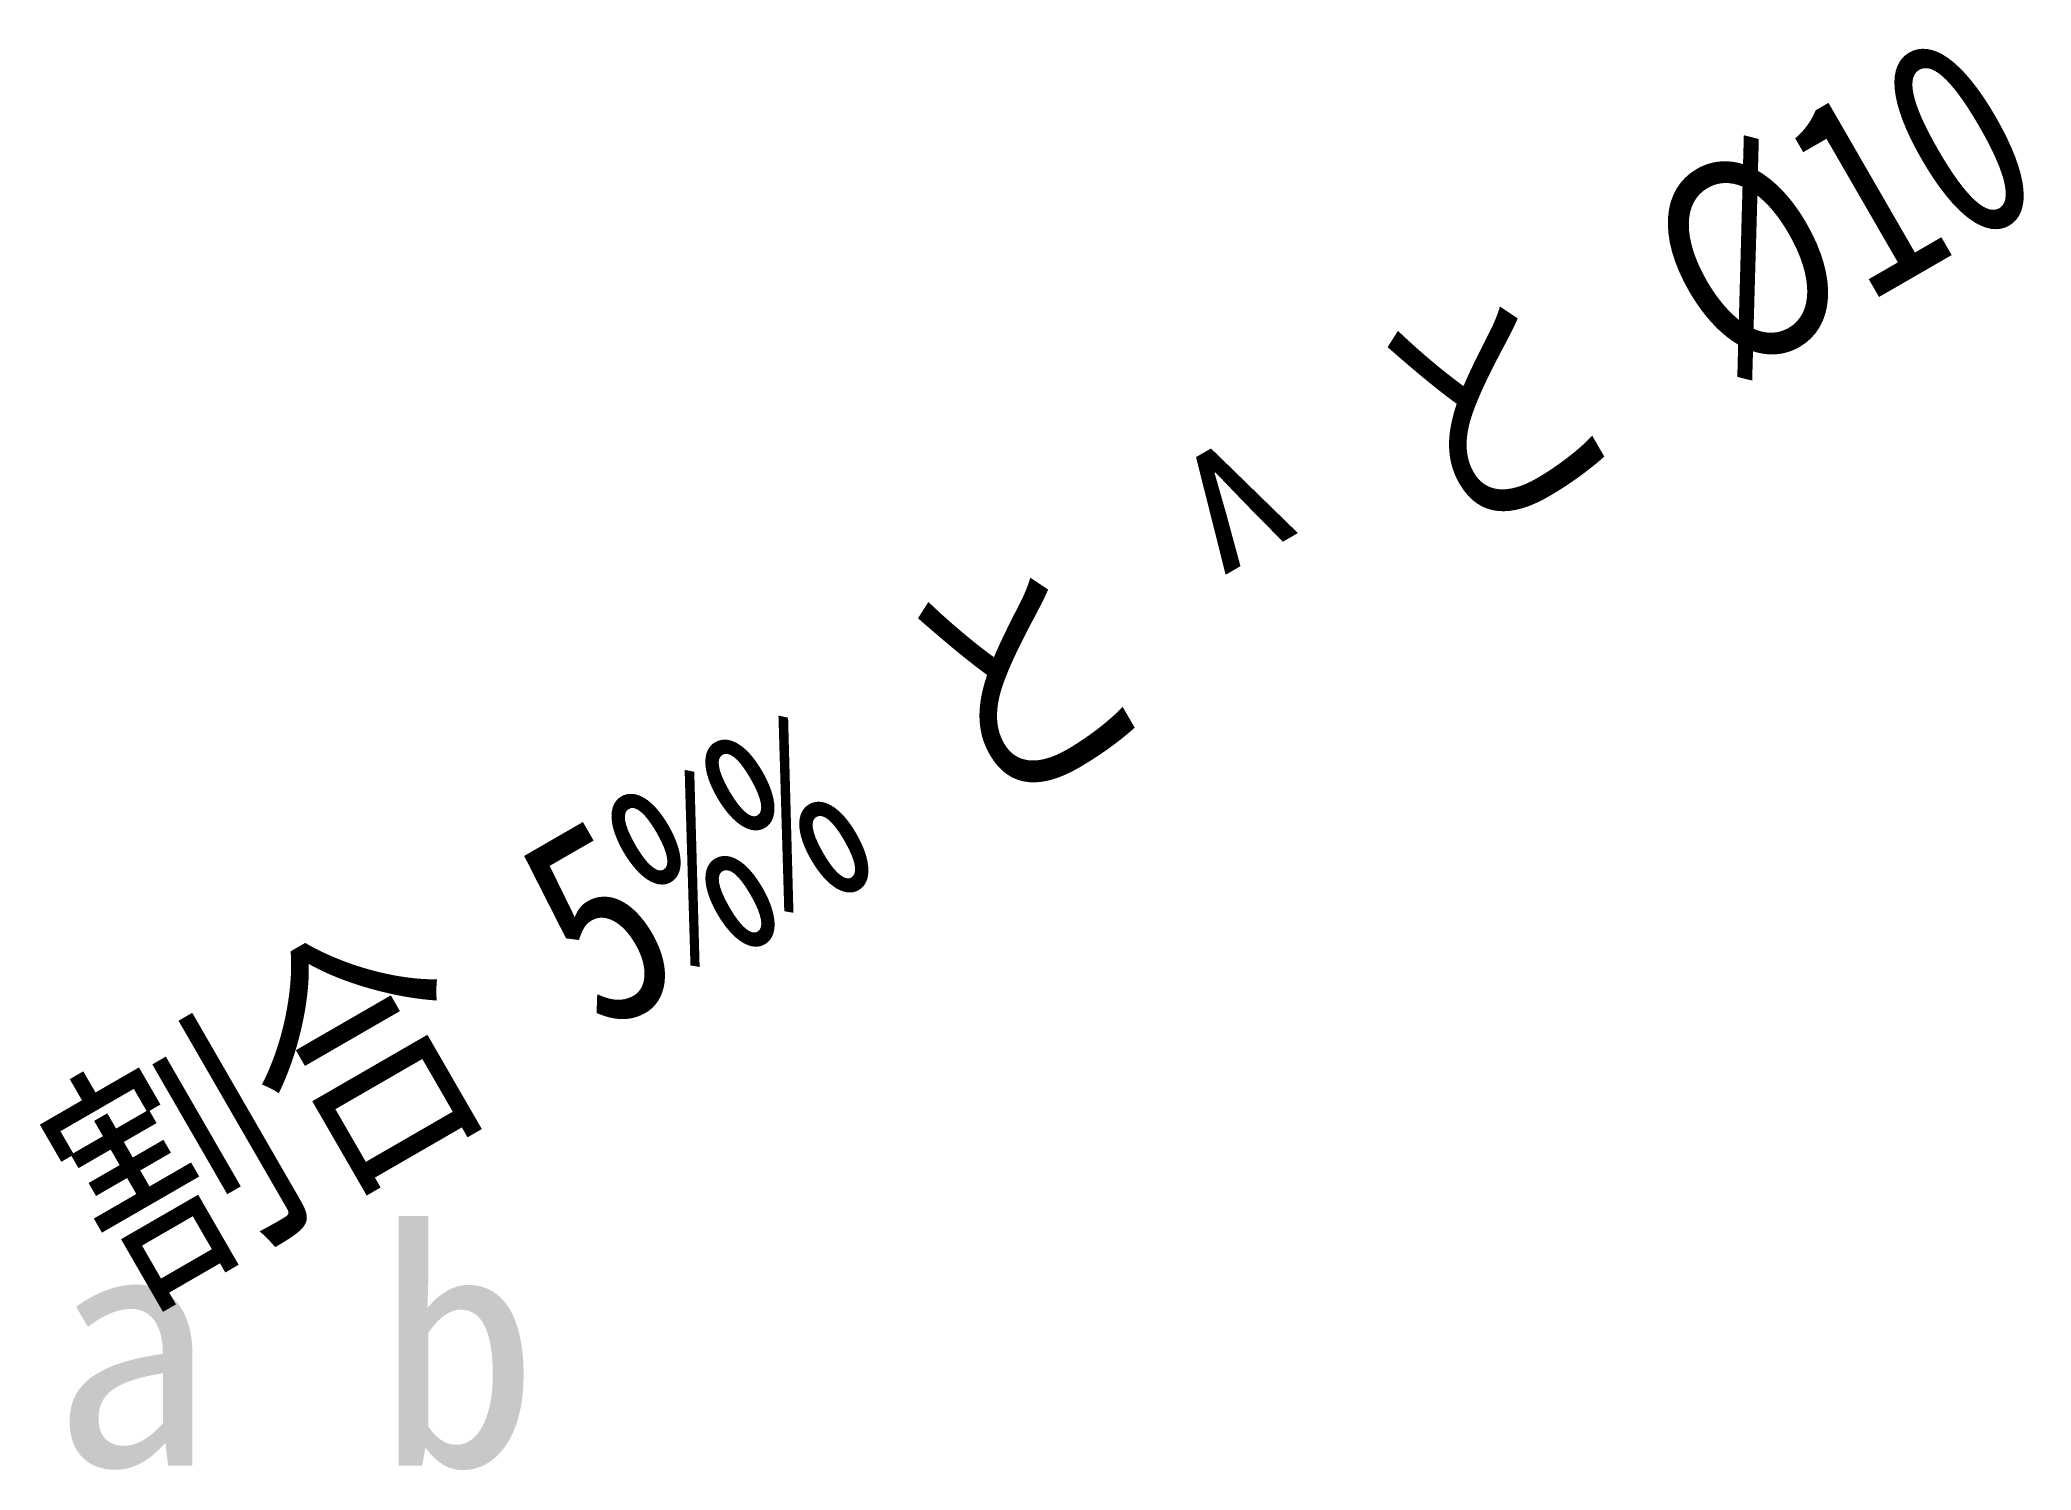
# Model space of a CAD drawing. Header units: millimetres. Extents: x -0.1 to 24.9, y -0.1 to 17.9.
import ezdxf

# ---------------------------------------------------------------- set-up
doc = ezdxf.new("R2010")
doc.units = ezdxf.units.MM
doc.layers.add('注記_寸法', color=7, linetype='CONTINUOUS')
doc.layers.add('注記_寸法_2', color=7, linetype='CONTINUOUS')
doc.styles.add('ＭＳ ゴシック', font='msgothic.ttc')

msp = doc.modelspace()

# ---------------------------------------------------------------- texts
at = {"layer": '注記_寸法'}
msp.add_text('a^Jb', height=3, dxfattribs=at).set_placement((0, 0))
at = {"layer": '注記_寸法_2', "true_color": 0xff8000, "style": 'ＭＳ ゴシック', "width": 0.8}
msp.add_text('割合 5%%%%%% と ^  と %%c10', height=2.5, rotation=30, dxfattribs=at).set_placement((1, 2))

doc.saveas('drawing.dxf')
